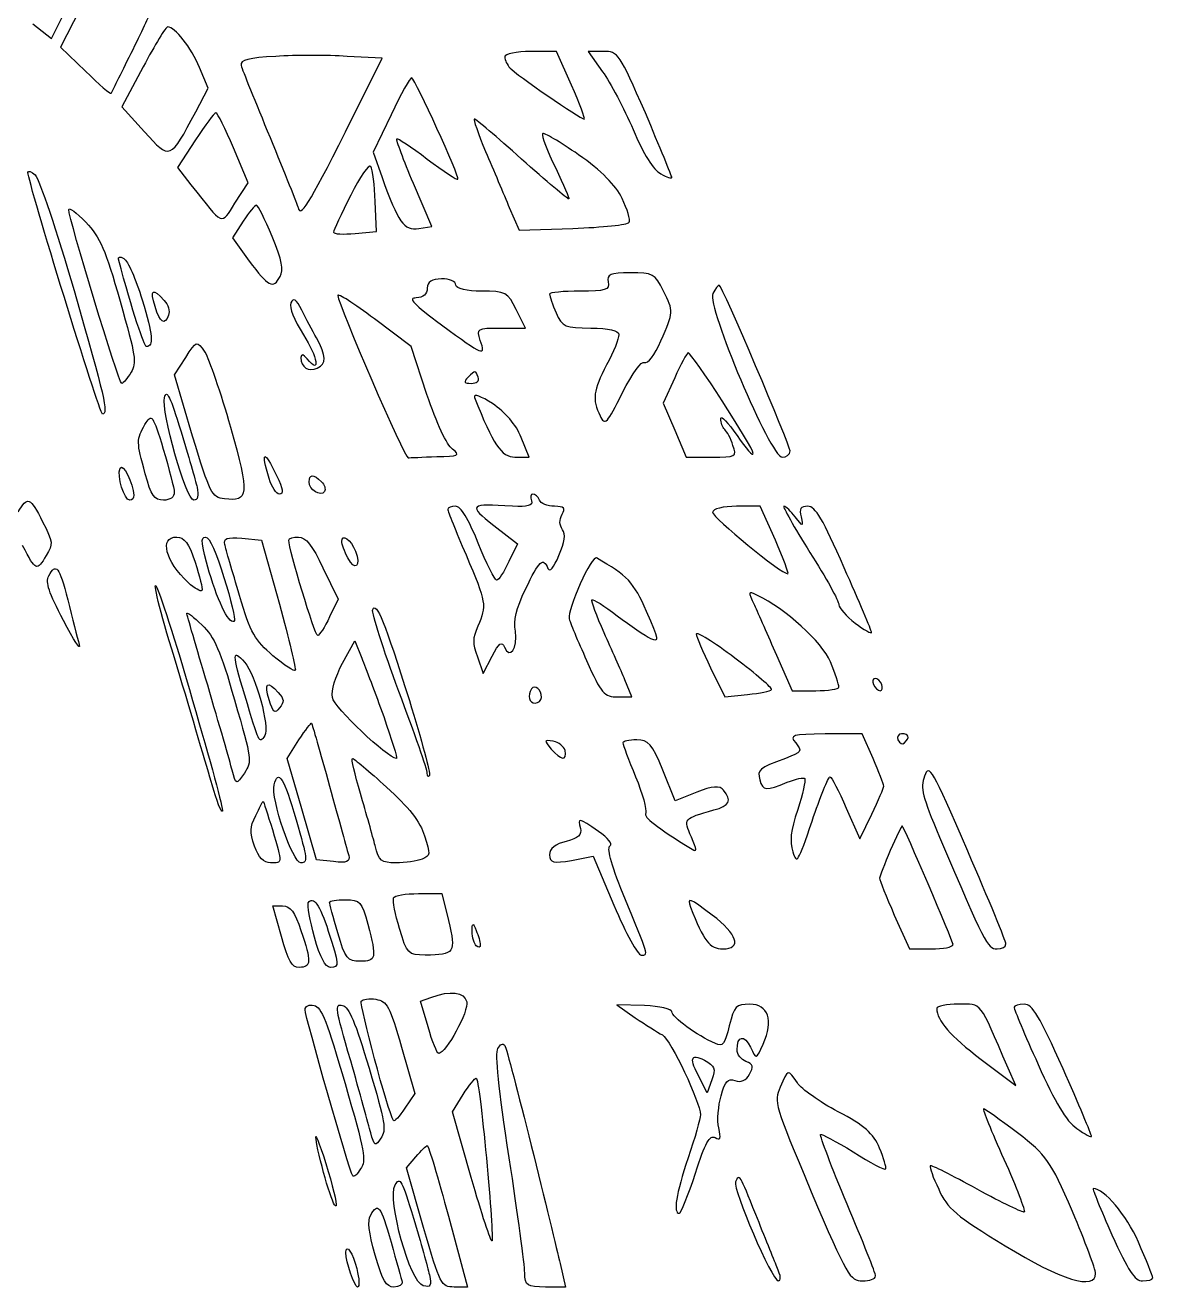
# Model space of a CAD drawing. Extents: x 50 to 162, y 10 to 290.
# Drawn here: x 124.23 to 161.76, y 11.13 to 53.26 of the extents above; entities that cross this region are included whole.
import ezdxf

# ---------------------------------------------------------------- set-up
doc = ezdxf.new("R2010")
doc.units = 0
doc.layers.add('Layer_1', color=7, linetype='CONTINUOUS')

msp = doc.modelspace()

# ---------------------------------------------------------------- linework, layer by layer
at = {"layer": 'Layer_1', "color": 7}
for points in [[(124.480484, 53.315903), (125.104543, 52.824639), (125.633636, 53.889045)], [(126.040631, 53.786698), (125.403006, 52.538068), (126.230562, 51.739763)], [(142.415391, 51.268968), (141.913431, 52.394782), (141.058742, 52.394782)], [(143.473578, 52.394782), (142.971617, 52.394782), (143.446445, 51.719294), (143.446445, 51.719294)], [(128.157004, 51.883049), (127.43798, 50.552541), (128.197704, 49.713298)], [(128.157004, 51.883049), (128.157004, 51.883049)], [(129.907082, 50.388786), (130.314077, 51.166622), (130.029181, 51.862579)], [(132.566115, 52.231028), (132.566115, 52.231028)], [(134.885986, 49.713298), (136.106971, 52.16962), (134.940252, 52.231028)], [(140.190486, 52.210558), (140.190486, 52.210558)], [(136.405434, 50.28644), (135.808508, 49.03781), (136.106971, 48.198566)], [(136.405434, 50.28644), (136.405434, 50.28644)], [(129.893516, 49.447197), (129.29659, 48.526076), (129.744284, 47.952934)], [(129.893516, 49.447197), (129.893516, 49.447197)], [(131.209466, 47.338854), (131.643594, 48.014342), (131.1552, 49.181095)], [(139.552861, 49.058279), (139.552861, 49.058279)], [(137.327955, 46.499611), (137.762083, 46.561019), (137.151591, 47.993873)], [(135.06235, 47.604955), (135.06235, 47.604955)], [(135.211582, 46.335856), (135.91704, 46.397264), (135.87634, 47.400262)], [(140.339717, 47.195568), (140.665313, 46.438203), (142.456091, 46.499611)], [(131.480796, 46.745243), (131.128067, 46.19257), (131.684293, 45.414735)], [(131.480796, 46.745243), (131.480796, 46.745243)], [(143.636376, 44.718778), (143.636376, 44.718778)], [(125.8507, 44.432207), (125.8507, 44.432207)], [(134.628223, 44.268452), (134.628223, 44.268452)], [(137.612852, 44.514084), (137.612852, 44.514084)], [(147.122965, 44.32986), (147.122965, 44.32986)], [(127.383714, 44.084228), (127.383714, 44.084228)], [(128.116305, 44.125167), (128.116305, 44.125167)], [(128.848895, 44.104697), (128.848895, 44.104697)], [(133.068076, 44.02282), (133.068076, 44.02282)], [(137.599285, 40.972887), (137.070192, 42.569496), (135.849207, 43.490617)], [(140.054821, 43.183577), (140.882377, 43.183577), (140.570348, 43.797657)], [(129.79855, 39.580972), (129.201624, 41.627906), (129.56792, 42.201048)], [(138.969501, 41.546029), (138.969501, 41.546029)], [(145.847714, 41.52556), (145.467853, 40.686316), (145.847714, 39.785665), (146.227576, 38.885014), (147.082266, 38.885014)], [(145.847714, 41.52556), (145.847714, 41.52556)], [(139.186565, 40.87054), (139.186565, 40.87054)], [(131.060234, 39.888012), (131.060234, 39.888012)], [(140.529648, 38.885014), (141.004476, 38.885014), (140.733146, 39.540033)], [(132.593248, 38.270933), (132.593248, 38.270933)], [(134.085563, 38.06624), (134.085563, 38.06624)], [(127.844975, 37.615914), (127.844975, 37.615914)], [(129.188058, 37.718261), (129.188058, 37.718261)], [(129.947782, 37.882016), (129.947782, 37.882016)], [(141.085875, 37.43169), (141.085875, 37.43169)], [(149.198639, 36.121652), (148.696679, 37.247466), (147.909822, 37.247466)], [(124.80608, 36.735732), (124.80608, 36.735732)], [(147.109399, 37.042773), (147.109399, 37.042773)], [(139.82419, 36.612916), (140.611047, 35.998836), (140.326151, 35.405225)], [(131.440096, 36.18306), (132.091288, 36.121652), (132.688214, 33.99284), (132.688214, 33.99284)], [(135.225148, 35.753204), (135.225148, 35.753204)], [(150.351791, 35.712265), (150.351791, 35.712265)], [(129.879949, 35.384756), (129.879949, 35.384756)], [(134.139829, 35.200531), (134.641789, 34.156595), (134.356893, 33.562984)], [(134.139829, 35.200531), (134.139829, 35.200531)], [(130.84317, 34.873022), (130.84317, 34.873022)], [(142.700287, 34.668328), (142.700287, 34.668328)], [(125.647203, 34.136125), (125.647203, 34.136125)], [(148.506748, 33.951901), (148.506748, 33.951901)], [(146.566739, 32.989842), (146.566739, 32.989842)], [(134.791021, 32.027783), (135.198015, 32.764679), (135.428646, 32.191538)], [(131.535062, 32.048252), (131.535062, 32.048252)], [(139.281531, 32.232476), (139.471462, 31.679804), (139.769924, 32.252946)], [(149.239338, 32.293884), (149.754865, 31.106662), (150.541722, 31.106662)], [(147.041566, 31.864028), (147.516393, 30.901969), (148.276117, 30.983846)], [(143.948405, 30.901969), (144.423232, 30.901969), (144.192602, 31.47511)], [(152.468164, 31.311356), (152.468164, 31.311356)], [(129.79855, 30.779153), (129.79855, 30.779153)], [(131.195899, 30.799622), (131.195899, 30.799622)], [(132.647514, 31.045254), (132.647514, 31.045254)], [(137.015926, 30.779153), (137.015926, 30.779153)], [(141.085875, 31.16807), (141.085875, 31.16807)], [(136.161237, 30.24695), (136.161237, 30.24695)], [(152.454598, 28.855034), (152.088302, 29.673808), (150.853751, 29.673808)], [(134.492558, 25.416184), (133.922765, 25.477592), (133.434371, 27.176548), (132.945977, 28.855034), (133.339406, 29.469115)], [(141.737066, 29.162074), (141.737066, 29.162074)], [(144.12477, 29.366768), (144.12477, 29.366768)], [(149.876964, 29.366768), (149.876964, 29.366768)], [(153.282154, 29.469115), (153.282154, 29.469115)], [(146.580305, 27.72922), (145.861281, 27.442649), (145.454286, 28.466117)], [(154.163976, 28.261423), (154.163976, 28.261423)], [(134.356893, 27.933914), (134.356893, 27.933914)], [(136.256202, 27.892975), (136.256202, 27.892975)], [(151.559209, 27.197017), (152.006903, 26.17355), (152.413898, 26.992324)], [(133.24444, 26.808099), (133.24444, 26.808099)], [(132.457583, 26.48059), (132.457583, 26.48059)], [(142.713854, 26.521529), (142.713854, 26.521529)], [(153.024391, 25.784632), (153.024391, 25.784632)], [(142.415391, 25.457123), (143.134415, 25.600408), (143.826307, 23.96286)], [(137.314389, 24.351778), (138.101245, 24.351778), (138.318309, 23.451127), (138.318309, 23.451127)], [(132.756046, 22.918924), (132.47115, 23.942391), (132.796746, 23.942391)], [(146.376808, 23.901452), (146.376808, 23.901452)], [(153.160056, 23.635351), (153.662016, 22.509537), (154.38104, 22.509537)], [(135.632143, 23.328311), (135.632143, 23.328311)], [(133.407238, 23.123617), (133.407238, 23.123617)], [(134.316193, 23.103148), (134.316193, 23.103148)], [(139.376496, 22.652822), (139.376496, 22.652822)], [(137.639985, 19.90993), (137.382221, 20.769642), (137.73495, 20.892458)], [(138.928802, 20.749173), (138.928802, 20.749173)], [(144.843794, 20.626357), (143.921272, 20.646826), (144.531764, 20.21697), (144.531764, 20.21697)], [(154.570971, 20.52401), (154.570971, 20.52401)], [(157.148605, 20.564949), (157.148605, 20.564949)], [(136.758162, 19.234441), (137.19229, 17.69924), (136.866694, 17.207976)], [(136.758162, 19.234441), (136.758162, 19.234441)], [(156.049719, 18.825054), (157.202871, 17.965342), (156.945108, 18.538484)], [(135.672843, 18.538484), (135.672843, 18.538484)], [(147.082266, 18.149566), (146.933034, 17.71971), (146.688837, 18.190505)], [(147.082266, 18.149566), (147.082266, 18.149566)], [(134.87242, 18.02675), (134.87242, 18.02675)], [(149.361437, 17.903934), (149.361437, 17.903934)], [(139.078033, 14.89494), (138.453974, 17.08516), (138.806703, 17.658302)], [(137.490753, 13.236923), (136.92096, 15.222449), (137.23299, 15.590898)], [(141.072308, 15.959346), (141.072308, 15.959346)], [(139.579993, 15.549959), (139.579993, 15.549959)], [(156.809443, 15.50902), (156.809443, 15.50902)], [(147.869122, 14.751654), (147.869122, 14.751654)], [(134.573957, 13.95335), (134.573957, 13.95335)], [(138.318309, 13.605371), (138.955935, 11.251396), (138.50824, 11.251396)], [(138.318309, 13.605371), (138.318309, 13.605371)], [(136.405434, 12.745659), (136.405434, 12.745659)], [(160.404564, 12.991291), (160.404564, 12.991291)], [(135.265848, 11.865477), (135.265848, 11.865477)], [(142.035529, 12.029231), (142.211894, 11.251396), (141.547135, 11.251396)], [(137.680684, 11.660783), (137.680684, 11.660783)]]:
    msp.add_lwpolyline(points, dxfattribs=at)
for points in [[(127.750009, 52.333374), (128.102738, 53.029332), (128.387635, 53.643413), (128.387635, 53.684351)], [(128.970994, 53.213556), (128.916728, 53.213556), (128.536866, 52.619945), (128.157004, 51.883049)], [(130.029181, 51.862579), (129.757851, 52.517599), (129.201624, 53.213556), (128.970994, 53.213556)], [(127.085251, 51.002867), (127.112384, 51.043806), (127.410847, 51.637417), (127.750009, 52.333374)], [(134.940252, 52.231028), (134.302627, 52.271966), (133.230874, 52.271966), (132.566115, 52.231028)], [(141.058742, 52.394782), (140.583914, 52.394782), (140.190486, 52.312905), (140.190486, 52.210558)], [(144.870927, 50.347848), (144.002671, 52.333374), (143.975538, 52.394782), (143.473578, 52.394782)], [(132.566115, 52.231028), (131.684293, 52.190089), (131.358697, 52.108212), (131.412963, 51.923987)], [(131.412963, 51.923987), (131.453663, 51.780702), (131.88779, 50.716296), (132.376184, 49.529074)], [(140.190486, 52.210558), (140.190486, 52.108212), (140.271885, 51.944457), (140.36685, 51.84211)], [(140.36685, 51.84211), (140.543215, 51.637417), (142.713854, 50.143154), (142.835952, 50.143154)], [(126.230562, 51.739763), (126.691823, 51.289438), (127.071685, 50.961928), (127.085251, 51.002867)], [(137.097325, 51.514601), (137.043059, 51.53507), (136.731029, 50.982398), (136.405434, 50.28644)], [(138.630339, 48.137158), (138.698171, 48.219036), (137.219423, 51.453193), (137.097325, 51.514601)], [(143.446445, 51.719294), (143.704208, 51.371315), (144.165469, 50.491133), (144.463932, 49.795175)], [(142.835952, 50.143154), (142.876652, 50.143154), (142.686721, 50.654888), (142.415391, 51.268968)], [(128.197704, 49.713298), (129.052393, 48.771708), (129.052393, 48.771708), (129.907082, 50.388786)], [(130.57184, 50.347848), (130.517574, 50.347848), (130.219112, 49.938461), (129.893516, 49.447197)], [(131.1552, 49.181095), (130.897436, 49.815645), (130.626106, 50.347848), (130.57184, 50.347848)], [(139.172999, 50.143154), (139.132299, 50.143154), (139.308664, 49.65189), (139.552861, 49.058279)], [(140.746712, 48.812647), (139.932722, 49.549543), (139.227265, 50.143154), (139.172999, 50.143154)], [(145.752749, 48.198566), (145.752749, 48.239505), (145.359321, 49.201564), (144.870927, 50.347848)], [(144.463932, 49.795175), (144.803094, 48.976402), (145.142257, 48.444199), (145.386454, 48.321383)], [(132.376184, 49.529074), (132.864578, 48.341852), (133.28514, 47.297915), (133.312273, 47.195568)], [(133.312273, 47.195568), (133.393672, 46.84759), (133.637868, 47.236507), (134.885986, 49.713298)], [(137.151591, 47.993873), (136.825995, 48.771708), (136.568231, 49.447197), (136.595364, 49.488135)], [(136.595364, 49.488135), (136.608931, 49.529074), (137.070192, 49.222034), (137.612852, 48.812647)], [(141.45217, 49.65189), (141.41147, 49.590482), (141.601401, 49.078748), (141.886298, 48.505607)], [(142.646022, 48.955932), (142.021963, 49.385789), (141.479303, 49.713298), (141.45217, 49.65189)], [(139.552861, 49.058279), (139.810624, 48.464668), (140.163353, 47.625425), (140.339717, 47.195568)], [(144.097637, 47.502609), (143.894139, 47.932465), (143.405745, 48.423729), (142.646022, 48.955932)], [(135.727109, 48.567015), (135.672843, 48.648892), (135.360813, 48.219036), (135.06235, 47.604955)], [(135.87634, 47.400262), (135.862774, 47.932465), (135.794941, 48.464668), (135.727109, 48.567015)], [(137.612852, 48.812647), (138.155511, 48.40326), (138.616772, 48.09622), (138.630339, 48.137158)], [(142.320426, 47.482139), (142.279726, 47.482139), (141.574268, 48.07575), (140.746712, 48.812647)], [(141.886298, 48.505607), (142.157628, 47.952934), (142.347559, 47.482139), (142.320426, 47.482139)], [(124.317686, 48.362321), (124.317686, 48.444199), (124.426218, 48.40326), (124.561883, 48.280444)], [(126.800355, 40.317868), (126.691823, 40.338337), (124.317686, 48.055281), (124.317686, 48.362321)], [(124.561883, 48.280444), (124.697548, 48.137158), (125.280907, 46.417733), (125.8507, 44.432207)], [(136.106971, 48.198566), (136.636064, 46.704304), (136.839561, 46.417733), (137.327955, 46.499611)], [(145.386454, 48.321383), (145.589951, 48.198566), (145.752749, 48.157628), (145.752749, 48.198566)], [(129.744284, 47.952934), (130.84317, 46.561019), (130.734638, 46.601957), (131.209466, 47.338854)], [(125.674336, 47.13416), (125.674336, 47.216038), (125.932099, 47.031814), (126.244128, 46.704304)], [(131.92849, 47.277446), (131.874224, 47.277446), (131.684293, 47.031814), (131.480796, 46.745243)], [(132.444017, 46.233509), (132.19982, 46.806651), (131.969189, 47.277446), (131.92849, 47.277446)], [(135.06235, 47.604955), (134.750321, 46.990875), (134.492558, 46.417733), (134.492558, 46.376795)], [(144.328267, 46.704304), (144.382533, 46.786182), (144.274001, 47.13416), (144.097637, 47.502609)], [(127.43798, 41.341335), (127.343014, 41.341335), (125.674336, 46.82712), (125.674336, 47.13416)], [(126.244128, 46.704304), (126.732522, 46.19257), (126.89532, 45.803653), (127.383714, 44.084228)], [(134.492558, 46.376795), (134.492558, 46.315387), (134.818154, 46.294917), (135.211582, 46.335856)], [(142.456091, 46.499611), (143.446445, 46.540549), (144.287567, 46.622427), (144.328267, 46.704304)], [(132.715347, 44.903002), (132.837445, 45.128164), (132.783179, 45.414735), (132.444017, 46.233509)], [(127.329448, 45.476143), (127.302315, 45.558021), (127.383714, 45.57849), (127.505812, 45.496613)], [(128.265536, 42.569496), (128.184137, 42.569496), (127.804275, 43.71578), (127.329448, 45.476143)], [(127.505812, 45.496613), (127.641477, 45.435205), (127.912807, 44.800655), (128.116305, 44.125167)], [(131.684293, 45.414735), (132.308352, 44.555023), (132.484716, 44.473145), (132.715347, 44.903002)], [(138.087679, 44.821124), (137.762083, 44.821124), (137.612852, 44.718778), (137.612852, 44.514084)], [(138.562506, 44.616431), (138.562506, 44.739247), (138.345442, 44.821124), (138.087679, 44.821124)], [(143.636376, 44.718778), (143.690642, 44.452676), (143.54141, 44.411737), (142.700287, 44.411737)], [(144.368966, 45.025818), (143.704208, 45.025818), (143.568543, 44.96441), (143.636376, 44.718778)], [(145.467853, 44.432207), (145.210089, 44.984879), (145.115124, 45.025818), (144.368966, 45.025818)], [(125.8507, 44.432207), (126.868187, 40.911479), (127.003852, 40.317868), (126.800355, 40.317868)], [(128.550433, 43.900004), (128.374068, 44.473145), (128.469034, 44.534553), (128.848895, 44.104697)], [(135.849207, 43.490617), (135.170882, 44.00235), (134.628223, 44.350329), (134.628223, 44.268452)], [(134.628223, 44.268452), (134.641789, 43.981881), (136.866694, 38.823606), (136.975226, 38.864544)], [(137.612852, 44.514084), (137.612852, 44.309391), (137.477187, 44.207044), (137.246556, 44.186575)], [(139.417196, 44.411737), (138.942368, 44.411737), (138.562506, 44.493615), (138.562506, 44.616431)], [(140.570348, 43.797657), (140.299018, 44.370799), (140.217619, 44.411737), (139.417196, 44.411737)], [(142.700287, 44.411737), (142.144061, 44.411737), (141.6828, 44.370799), (141.6828, 44.309391)], [(141.6828, 44.309391), (141.6828, 44.247983), (141.777766, 43.961412), (141.899864, 43.69531)], [(145.386454, 42.75372), (145.820581, 43.756718), (145.820581, 43.69531), (145.467853, 44.432207)], [(147.122965, 44.32986), (146.905901, 43.940942), (149.035841, 38.885014), (149.429269, 38.885014)], [(147.326462, 44.616431), (147.299329, 44.616431), (147.204364, 44.493615), (147.122965, 44.32986)], [(149.687033, 39.089707), (149.687033, 39.294401), (147.421428, 44.616431), (147.326462, 44.616431)], [(127.383714, 44.084228), (127.912807, 42.221517), (127.93994, 42.037293), (127.750009, 41.709784)], [(128.116305, 44.125167), (128.4826, 42.937944), (128.509733, 42.569496), (128.265536, 42.569496)], [(128.998127, 43.613433), (128.862462, 43.265454), (128.713231, 43.347331), (128.550433, 43.900004)], [(128.848895, 44.104697), (128.98456, 43.961412), (129.052393, 43.736249), (128.998127, 43.613433)], [(133.068076, 44.02282), (133.01381, 43.859065), (133.163041, 43.470147), (133.488637, 42.958414)], [(133.434371, 43.777188), (133.24444, 44.145636), (133.149475, 44.207044), (133.068076, 44.02282)], [(137.246556, 44.186575), (136.948093, 44.186575), (137.151591, 43.981881), (138.087679, 43.285923)], [(133.922765, 42.856067), (133.7871, 43.08123), (133.570036, 43.511086), (133.434371, 43.777188)], [(141.899864, 43.69531), (142.103362, 43.224515), (142.211894, 43.183577), (143.053016, 43.183577)], [(138.087679, 43.285923), (139.498595, 42.262456), (139.566427, 42.221517), (139.376496, 42.77419)], [(139.376496, 42.77419), (139.240831, 43.163107), (139.267964, 43.183577), (140.054821, 43.183577)], [(143.053016, 43.183577), (143.649942, 43.183577), (143.989105, 43.101699), (143.989105, 42.958414)], [(129.56792, 42.201048), (129.934215, 42.77419), (129.934215, 42.77419), (130.205545, 42.385272)], [(133.488637, 42.958414), (133.963464, 42.221517), (134.071996, 41.586968), (133.610735, 42.160109)], [(133.949898, 41.853069), (134.261927, 41.996354), (134.248361, 42.241987), (133.922765, 42.856067)], [(143.989105, 42.958414), (143.989105, 42.835598), (143.81274, 42.385272), (143.58211, 41.955416)], [(144.843794, 42.037293), (144.952326, 41.975885), (145.182956, 42.282925), (145.386454, 42.75372)], [(130.205545, 42.385272), (130.34121, 42.160109), (130.734638, 41.034295), (131.060234, 39.888012)], [(133.610735, 42.160109), (133.488637, 42.323864), (133.407238, 42.323864), (133.407238, 42.201048)], [(133.407238, 42.201048), (133.407238, 41.873538), (133.651435, 41.709784), (133.949898, 41.853069)], [(146.295409, 42.364803), (146.254709, 42.344333), (146.051212, 41.975885), (145.847714, 41.52556)], [(148.466048, 39.00783), (148.466048, 39.212523), (146.417507, 42.364803), (146.295409, 42.364803)], [(139.308664, 41.546029), (139.213698, 41.791661), (139.227265, 41.791661), (138.969501, 41.546029)], [(143.58211, 41.955416), (143.134415, 41.095703), (143.093716, 40.809132), (143.365046, 40.25646)], [(144.111203, 41.034295), (144.436799, 41.689314), (144.748828, 42.098701), (144.843794, 42.037293)], [(127.750009, 41.709784), (127.627911, 41.50509), (127.492246, 41.341335), (127.43798, 41.341335)], [(138.969501, 41.546029), (138.806703, 41.382274), (138.833836, 41.341335), (139.078033, 41.341335)], [(139.078033, 41.341335), (139.254398, 41.341335), (139.349363, 41.423213), (139.308664, 41.546029)], [(128.862462, 40.87054), (128.930294, 41.157111), (129.065959, 40.89101), (129.405122, 39.765196)], [(138.453974, 39.151115), (138.264043, 39.273931), (137.924881, 40.010828), (137.599285, 40.972887)], [(139.783491, 40.665847), (139.403629, 40.911479), (139.145866, 41.013826), (139.186565, 40.87054)], [(143.365046, 40.25646), (143.527844, 39.928951), (143.595676, 39.990359), (144.111203, 41.034295)], [(129.83925, 37.45216), (129.581486, 37.45216), (128.740364, 40.420215), (128.862462, 40.87054)], [(139.186565, 40.87054), (139.797057, 39.31487), (140.081954, 38.885014), (140.529648, 38.885014)], [(140.733146, 39.540033), (140.570348, 39.969889), (140.217619, 40.379276), (139.783491, 40.665847)], [(128.21127, 39.969889), (128.441901, 40.338337), (128.469034, 40.317868), (128.821762, 39.151115)], [(147.380728, 40.174583), (147.380728, 40.297399), (147.624925, 40.031297), (147.923388, 39.601441)], [(147.516393, 39.806134), (147.434994, 39.867542), (147.380728, 40.031297), (147.380728, 40.174583)], [(128.224837, 38.332341), (127.926374, 39.396747), (127.926374, 39.478625), (128.21127, 39.969889)], [(129.405122, 39.765196), (129.649319, 38.966891), (129.893516, 38.107179), (129.947782, 37.882016)], [(131.060234, 39.888012), (131.69786, 37.595445), (131.670727, 37.411221), (130.856737, 37.493098)], [(147.787723, 39.273931), (147.719891, 39.499094), (147.584226, 39.744726), (147.516393, 39.806134)], [(130.856737, 37.493098), (130.436175, 37.554506), (130.381909, 37.656853), (129.79855, 39.580972)], [(147.082266, 38.885014), (147.882689, 38.885014), (147.923388, 38.905483), (147.787723, 39.273931)], [(147.923388, 39.601441), (148.221851, 39.171585), (148.466048, 38.885014), (148.466048, 39.00783)], [(128.821762, 39.151115), (129.011693, 38.496096), (129.188058, 37.841077), (129.188058, 37.718261)], [(132.349051, 38.168587), (132.064155, 39.110177), (132.172687, 39.151115), (132.593248, 38.270933)], [(136.975226, 38.864544), (137.029492, 38.864544), (137.450054, 38.885014), (137.924881, 38.905483)], [(137.924881, 38.905483), (138.643905, 38.905483), (138.725304, 38.946422), (138.453974, 39.151115)], [(149.429269, 38.885014), (149.564934, 38.885014), (149.687033, 38.966891), (149.687033, 39.089707)], [(127.70931, 37.45216), (127.519379, 37.45216), (127.275182, 38.250464), (127.383714, 38.516566)], [(127.383714, 38.516566), (127.465113, 38.721259), (127.831408, 38.004832), (127.844975, 37.615914)], [(128.835329, 37.45216), (128.5233, 37.45216), (128.414768, 37.595445), (128.224837, 38.332341)], [(132.688214, 37.656853), (132.593248, 37.656853), (132.43045, 37.882016), (132.349051, 38.168587)], [(132.593248, 38.270933), (132.810312, 37.820608), (132.837445, 37.656853), (132.688214, 37.656853)], [(133.678568, 38.06624), (133.678568, 38.311872), (133.814233, 38.332341), (134.085563, 38.06624)], [(134.194095, 37.73873), (134.05843, 37.554506), (133.678568, 37.800138), (133.678568, 38.06624)], [(134.085563, 38.06624), (134.194095, 37.963893), (134.234794, 37.820608), (134.194095, 37.73873)], [(123.99209, 37.063242), (124.304119, 37.595445), (124.385518, 37.554506), (124.80608, 36.735732)], [(127.844975, 37.615914), (127.844975, 37.513568), (127.790709, 37.45216), (127.70931, 37.45216)], [(129.188058, 37.718261), (129.201624, 37.554506), (129.038826, 37.45216), (128.835329, 37.45216)], [(129.947782, 37.882016), (130.002048, 37.595445), (129.974915, 37.45216), (129.83925, 37.45216)], [(141.126574, 37.656853), (141.045175, 37.656853), (141.031609, 37.554506), (141.085875, 37.43169)], [(141.343638, 37.45216), (141.302938, 37.574976), (141.194406, 37.656853), (141.126574, 37.656853)], [(138.54894, 37.247466), (138.413275, 37.247466), (138.291176, 37.206527), (138.291176, 37.145119)], [(138.291176, 37.145119), (138.291176, 37.104181), (138.562506, 36.408223), (138.901669, 35.630388)], [(139.308664, 36.019305), (138.983068, 36.838079), (138.725304, 37.247466), (138.54894, 37.247466)], [(140.448249, 37.247466), (139.010201, 37.349813), (138.955935, 37.288405), (139.82419, 36.612916)], [(141.085875, 37.43169), (141.14014, 37.267935), (140.95021, 37.226997), (140.448249, 37.247466)], [(141.845598, 37.247466), (141.614968, 37.247466), (141.384337, 37.349813), (141.343638, 37.45216)], [(142.103362, 36.981365), (142.22546, 37.186058), (142.171194, 37.247466), (141.845598, 37.247466)], [(147.909822, 37.247466), (147.462127, 37.247466), (147.109399, 37.165589), (147.109399, 37.042773)], [(149.483535, 37.247466), (149.429269, 37.247466), (149.822698, 36.551508), (150.351791, 35.712265)], [(149.863397, 36.899487), (149.714166, 37.083711), (149.551368, 37.247466), (149.483535, 37.247466)], [(150.283959, 37.247466), (150.039762, 37.247466), (149.985496, 37.165589), (150.053328, 36.899487)], [(151.491377, 35.200531), (150.785919, 36.81761), (150.528155, 37.247466), (150.283959, 37.247466)], [(124.80608, 36.735732), (125.158809, 36.039775), (125.158809, 35.998836), (124.928178, 35.609918)], [(142.116928, 36.469631), (142.008396, 36.633386), (141.99483, 36.776671), (142.103362, 36.981365)], [(147.109399, 37.042773), (147.109399, 36.879018), (149.402136, 34.995838), (149.6192, 34.995838)], [(150.053328, 36.899487), (150.134727, 36.551508), (150.121161, 36.551508), (149.863397, 36.899487)], [(134.763888, 36.080713), (134.763888, 36.346815), (135.06235, 36.142121), (135.225148, 35.753204)], [(141.99483, 35.609918), (142.184761, 36.080713), (142.22546, 36.305876), (142.116928, 36.469631)], [(124.928178, 35.609918), (124.602582, 35.077715), (124.589016, 35.077715), (124.141322, 35.937428)], [(129.649319, 34.709267), (128.889595, 35.425694), (128.686098, 36.223999), (129.269457, 36.223999)], [(129.269457, 36.223999), (129.52722, 36.223999), (129.676452, 36.019305), (129.879949, 35.384756)], [(130.354776, 35.057246), (130.083447, 36.019305), (130.056314, 36.223999), (130.232678, 36.223999)], [(130.232678, 36.223999), (130.354776, 36.223999), (130.598973, 35.691796), (130.84317, 34.873022)], [(130.870303, 35.978367), (130.816037, 36.18306), (130.951702, 36.223999), (131.440096, 36.18306)], [(131.358697, 34.279411), (131.128067, 35.077715), (130.897436, 35.835081), (130.870303, 35.978367)], [(133.000243, 36.121652), (133.000243, 36.18306), (133.149475, 36.223999), (133.325839, 36.223999)], [(133.963464, 32.948903), (133.868499, 32.948903), (133.000243, 35.814612), (133.000243, 36.121652)], [(133.325839, 36.223999), (133.570036, 36.223999), (133.7871, 35.937428), (134.139829, 35.200531)], [(134.967385, 35.528041), (134.858853, 35.732735), (134.763888, 35.998836), (134.763888, 36.080713)], [(139.919156, 34.791145), (139.851323, 34.791145), (139.579993, 35.343817), (139.308664, 36.019305)], [(149.6192, 34.995838), (149.6599, 34.995838), (149.469969, 35.507572), (149.198639, 36.121652)], [(135.225148, 35.753204), (135.428646, 35.26194), (135.198015, 35.057246), (134.967385, 35.528041)], [(138.901669, 35.630388), (139.579993, 34.033779), (139.59356, 33.951901), (139.295097, 33.255944)], [(140.326151, 35.405225), (140.163353, 35.057246), (139.986988, 34.791145), (139.919156, 34.791145)], [(140.882377, 34.484104), (141.343638, 35.446164), (141.465736, 35.56898), (141.628534, 35.180062)], [(141.628534, 35.180062), (141.6828, 35.036777), (141.818465, 35.200531), (141.99483, 35.609918)], [(143.242947, 35.528041), (143.175115, 35.56898), (142.930918, 35.180062), (142.700287, 34.668328)], [(144.911626, 33.747208), (144.491065, 34.709267), (144.274001, 34.954899), (143.242947, 35.528041)], [(150.351791, 35.712265), (150.880884, 34.873022), (151.315012, 34.095187), (151.315012, 33.972371)], [(125.009577, 34.93443), (125.253774, 35.364286), (125.34874, 35.26194), (125.647203, 34.136125)], [(129.879949, 35.384756), (130.042747, 34.913961), (130.137713, 34.504574), (130.11058, 34.443166)], [(131.195899, 33.440168), (131.060234, 33.235474), (130.666806, 33.99284), (130.354776, 35.057246)], [(152.400332, 33.05125), (152.400332, 33.112658), (151.993337, 34.074717), (151.491377, 35.200531)], [(125.497971, 33.440168), (125.009577, 34.381758), (124.901045, 34.709267), (125.009577, 34.93443)], [(129.283023, 31.904967), (128.781063, 33.522045), (128.469034, 34.729737), (128.577566, 34.60692)], [(128.577566, 34.60692), (128.672531, 34.484104), (129.228757, 32.764679), (129.79855, 30.779153)], [(130.11058, 34.443166), (130.06988, 34.402227), (129.866383, 34.504574), (129.649319, 34.709267)], [(130.84317, 34.873022), (131.073801, 34.136125), (131.223032, 33.481106), (131.195899, 33.440168)], [(142.700287, 34.668328), (142.483224, 34.156595), (142.306859, 33.644861), (142.333992, 33.522045)], [(125.647203, 34.136125), (125.796434, 33.542514), (125.959232, 32.867026), (126.027064, 32.641863)], [(132.47115, 32.273415), (131.874224, 32.785149), (131.738559, 33.010311), (131.358697, 34.279411)], [(140.543215, 33.092189), (140.475382, 33.440168), (140.570348, 33.829085), (140.882377, 34.484104)], [(143.500711, 33.030781), (143.242947, 33.603922), (143.066583, 34.095187), (143.093716, 34.136125)], [(143.093716, 34.136125), (143.120849, 34.177064), (143.500711, 33.931432), (143.934839, 33.603922)], [(148.601713, 34.279411), (148.276117, 34.443166), (148.276117, 34.422696), (148.506748, 33.951901)], [(151.030116, 32.068722), (150.758786, 32.723741), (149.524235, 33.849555), (148.601713, 34.279411)], [(129.608619, 33.6858), (129.608619, 33.726739), (129.83925, 33.562984), (130.11058, 33.296882)], [(132.688214, 33.99284), (133.01381, 32.826087), (133.24444, 31.823089), (133.217307, 31.782151)], [(136.663197, 31.086193), (136.14767, 32.478108), (135.754242, 33.706269), (135.794941, 33.808616)], [(135.794941, 33.808616), (135.91704, 34.095187), (136.18837, 33.399229), (137.015926, 30.779153)], [(145.047291, 32.846557), (145.345754, 32.723741), (145.345754, 32.764679), (144.911626, 33.747208)], [(148.506748, 33.951901), (148.628846, 33.6858), (148.954442, 32.928434), (149.239338, 32.293884)], [(151.315012, 33.972371), (151.315012, 33.870024), (151.559209, 33.583453), (151.857672, 33.35829)], [(126.027064, 32.641863), (126.08133, 32.4167), (125.837133, 32.785149), (125.497971, 33.440168)], [(130.300511, 31.290886), (129.920649, 32.559986), (129.608619, 33.644861), (129.608619, 33.6858)], [(130.11058, 33.296882), (130.531141, 32.887495), (130.721072, 32.457639), (131.195899, 30.799622)], [(134.356893, 33.562984), (134.194095, 33.215005), (134.01773, 32.948903), (133.963464, 32.948903)], [(142.333992, 33.522045), (142.347559, 33.419698), (142.618889, 32.764679), (142.917351, 32.10966)], [(143.934839, 33.603922), (144.382533, 33.276413), (144.870927, 32.928434), (145.047291, 32.846557)], [(151.857672, 33.35829), (152.156135, 33.133128), (152.400332, 32.989842), (152.400332, 33.05125)], [(139.295097, 33.255944), (139.118733, 32.826087), (139.105166, 32.703271), (139.281531, 32.232476)], [(140.176919, 32.559986), (140.36685, 32.13013), (140.624614, 32.519047), (140.543215, 33.092189)], [(144.192602, 31.47511), (144.056937, 31.782151), (143.744908, 32.478108), (143.500711, 33.030781)], [(147.855556, 32.191538), (147.150098, 32.723741), (146.566739, 33.092189), (146.566739, 32.989842)], [(146.566739, 32.989842), (146.566739, 32.907965), (146.783803, 32.4167), (147.041566, 31.864028)], [(131.535062, 30.963377), (131.1145, 32.355292), (131.1145, 32.539516), (131.535062, 32.048252)], [(139.769924, 32.252946), (140.000555, 32.703271), (140.09552, 32.764679), (140.176919, 32.559986)], [(131.535062, 32.048252), (131.901357, 31.638865), (132.376184, 29.878501), (132.19982, 29.6124)], [(133.217307, 31.782151), (133.190174, 31.741212), (132.851012, 31.945905), (132.47115, 32.273415)], [(134.451858, 30.881499), (134.411159, 31.127132), (134.546824, 31.556988), (134.791021, 32.027783)], [(135.428646, 32.191538), (135.550744, 31.884497), (135.889907, 31.004315), (136.161237, 30.24695)], [(142.917351, 32.10966), (143.405745, 31.004315), (143.500711, 30.901969), (143.948405, 30.901969)], [(149.07654, 31.147601), (149.103673, 31.18854), (148.561014, 31.659335), (147.855556, 32.191538)], [(151.315012, 31.229478), (151.315012, 31.311356), (151.192914, 31.679804), (151.030116, 32.068722)], [(130.449742, 27.974852), (130.286944, 28.507055), (129.771417, 30.287888), (129.283023, 31.904967)], [(131.1145, 28.466117), (131.046668, 28.732218), (130.680372, 30.001318), (130.300511, 31.290886)], [(132.349051, 30.799622), (132.172687, 31.372764), (132.281219, 31.454641), (132.647514, 31.045254)], [(141.41147, 30.881499), (141.41147, 31.147601), (141.194406, 31.331825), (141.085875, 31.16807)], [(150.541722, 31.106662), (150.962283, 31.106662), (151.315012, 31.16807), (151.315012, 31.229478)], [(152.52243, 31.516049), (152.441031, 31.516049), (152.427465, 31.434172), (152.468164, 31.311356)], [(152.468164, 31.311356), (152.508864, 31.209009), (152.617396, 31.106662), (152.685228, 31.106662)], [(152.739494, 31.311356), (152.698795, 31.434172), (152.590263, 31.516049), (152.52243, 31.516049)], [(152.685228, 31.106662), (152.766627, 31.106662), (152.780194, 31.209009), (152.739494, 31.311356)], [(129.79855, 30.779153), (130.381909, 28.793626), (130.829604, 27.135609), (130.788904, 27.09467)], [(131.195899, 30.799622), (131.779259, 28.773157), (131.779259, 28.773157), (131.521495, 28.36377)], [(132.19982, 29.6124), (132.009889, 29.325829), (132.023455, 29.325829), (131.535062, 30.963377)], [(132.688214, 30.533521), (132.538982, 30.328827), (132.47115, 30.390235), (132.349051, 30.799622)], [(132.647514, 31.045254), (132.851012, 30.820091), (132.864578, 30.738214), (132.688214, 30.533521)], [(136.581798, 28.855034), (136.296902, 28.855034), (134.506124, 30.55399), (134.451858, 30.881499)], [(137.612852, 28.36377), (137.612852, 28.466117), (137.19229, 29.694277), (136.663197, 31.086193)], [(137.015926, 30.779153), (137.422921, 29.469115), (137.721384, 28.3433), (137.680684, 28.281892)], [(141.085875, 31.16807), (140.936643, 30.942907), (141.004476, 30.697275), (141.207973, 30.697275)], [(141.207973, 30.697275), (141.316505, 30.697275), (141.41147, 30.779153), (141.41147, 30.881499)], [(148.276117, 30.983846), (148.683112, 31.024785), (149.049407, 31.086193), (149.07654, 31.147601)], [(133.339406, 29.469115), (133.556469, 29.796624), (133.7464, 30.062726), (133.759967, 30.021787)], [(133.759967, 30.021787), (133.773533, 30.001318), (134.044863, 29.059728), (134.356893, 27.933914)], [(136.161237, 30.24695), (136.432567, 29.469115), (136.622497, 28.855034), (136.581798, 28.855034)], [(150.853751, 29.673808), (149.768432, 29.653339), (149.646333, 29.632869), (149.876964, 29.366768)], [(153.404253, 29.673808), (153.295721, 29.673808), (153.241455, 29.571461), (153.282154, 29.469115)], [(153.499218, 29.366768), (153.689149, 29.550992), (153.648449, 29.673808), (153.404253, 29.673808)], [(141.804899, 29.428176), (141.492869, 29.469115), (141.492869, 29.469115), (141.737066, 29.162074)], [(141.737066, 29.162074), (142.062662, 28.793626), (142.26616, 28.752687), (142.198327, 29.121136)], [(142.198327, 29.121136), (142.157628, 29.243952), (141.99483, 29.387237), (141.804899, 29.428176)], [(144.58603, 29.469115), (144.328267, 29.469115), (144.12477, 29.428176), (144.12477, 29.366768)], [(144.12477, 29.366768), (144.12477, 29.30536), (144.3147, 28.814095), (144.545331, 28.240954)], [(145.454286, 28.466117), (145.087991, 29.346298), (144.979459, 29.469115), (144.58603, 29.469115)], [(149.876964, 29.366768), (150.107594, 29.100666), (150.080461, 29.059728), (149.537801, 28.855034)], [(153.282154, 29.469115), (153.33642, 29.346298), (153.431386, 29.30536), (153.499218, 29.366768)], [(135.387946, 27.688281), (135.198015, 28.322831), (135.075917, 28.855034), (135.116616, 28.855034)], [(135.116616, 28.855034), (135.157316, 28.855034), (135.672843, 28.425178), (136.256202, 27.892975)], [(149.537801, 28.855034), (148.628846, 28.507055), (148.601713, 28.486586), (148.683112, 28.138607)], [(152.807327, 27.933914), (152.807327, 27.995322), (152.644529, 28.404709), (152.454598, 28.855034)], [(155.602025, 25.764163), (154.408173, 28.527525), (154.326774, 28.691279), (154.163976, 28.261423)], [(131.521495, 28.36377), (131.250165, 27.954383), (131.250165, 27.974852), (131.1145, 28.466117)], [(132.511849, 27.974852), (132.647514, 28.507055), (132.837445, 28.220484), (133.24444, 26.808099)], [(137.680684, 28.281892), (137.639985, 28.220484), (137.612852, 28.261423), (137.612852, 28.36377)], [(144.545331, 28.240954), (144.775961, 27.688281), (144.925193, 27.135609), (144.884493, 27.033262)], [(150.419623, 26.767161), (150.690953, 27.565465), (150.962283, 28.240954), (151.016549, 28.240954)], [(151.016549, 28.240954), (151.070815, 28.240954), (151.315012, 27.770159), (151.559209, 27.197017)], [(154.163976, 28.261423), (154.028311, 27.852036), (154.082577, 27.606404), (154.665937, 26.234958)], [(130.788904, 27.09467), (130.761771, 27.033262), (130.598973, 27.442649), (130.449742, 27.974852)], [(133.407238, 25.375245), (133.122342, 25.375245), (132.403317, 27.504057), (132.511849, 27.974852)], [(134.356893, 27.933914), (134.668922, 26.808099), (134.953818, 25.764163), (134.994518, 25.620877)], [(136.256202, 27.892975), (136.988793, 27.237956), (137.382221, 26.746691), (137.517886, 26.275896)], [(147.475694, 27.790628), (147.353595, 27.954383), (147.095832, 27.933914), (146.580305, 27.72922)], [(148.683112, 28.138607), (148.778078, 27.770159), (148.900176, 27.770159), (149.592067, 28.05673)], [(149.592067, 28.05673), (149.89053, 28.179546), (150.148294, 28.220484), (150.175427, 28.179546)], [(150.175427, 28.179546), (150.216126, 28.118138), (150.107594, 27.667812), (149.944796, 27.156078)], [(152.413898, 26.992324), (152.630962, 27.463119), (152.807327, 27.872506), (152.807327, 27.933914)], [(131.901357, 26.951385), (132.023455, 27.197017), (132.131987, 27.42218), (132.145554, 27.42218)], [(132.145554, 27.42218), (132.15912, 27.42218), (132.294785, 26.992324), (132.457583, 26.48059)], [(135.87634, 25.948387), (135.794941, 26.255427), (135.577877, 27.033262), (135.387946, 27.688281)], [(147.150098, 27.135609), (147.679191, 27.278894), (147.76059, 27.442649), (147.475694, 27.790628)], [(144.884493, 27.033262), (144.816661, 26.889977), (145.210089, 26.582937), (146.431074, 25.825571)], [(146.403941, 26.234958), (146.132611, 26.849038), (146.132611, 26.849038), (147.150098, 27.135609)], [(149.944796, 27.156078), (149.700599, 26.419182), (149.673466, 26.112142), (149.781998, 25.743693)], [(131.860657, 25.927918), (131.69786, 26.419182), (131.69786, 26.541998), (131.901357, 26.951385)], [(133.24444, 26.808099), (133.624302, 25.498061), (133.637868, 25.375245), (133.407238, 25.375245)], [(143.31078, 26.419182), (142.632455, 26.889977), (142.618889, 26.889977), (142.713854, 26.521529)], [(149.781998, 25.743693), (149.904097, 25.313837), (149.958363, 25.375245), (150.419623, 26.767161)], [(153.417819, 26.603406), (153.404253, 26.603406), (153.227888, 26.234958), (153.024391, 25.784632)], [(155.113631, 22.652822), (155.113631, 22.775638), (153.472085, 26.603406), (153.417819, 26.603406)], [(132.457583, 26.48059), (132.796746, 25.313837), (132.796746, 25.375245), (132.389751, 25.375245)], [(137.517886, 26.275896), (137.721384, 25.641347), (137.721384, 25.620877), (137.436487, 25.498061)], [(142.713854, 26.521529), (142.76812, 26.316835), (142.632455, 26.194019), (142.239027, 26.091672)], [(143.704208, 25.948387), (143.799174, 25.989326), (143.622809, 26.214488), (143.31078, 26.419182)], [(146.431074, 25.825571), (146.593872, 25.723224), (146.593872, 25.805102), (146.403941, 26.234958)], [(154.665937, 26.234958), (156.158251, 22.71423), (156.253217, 22.509537), (156.578812, 22.509537)], [(132.389751, 25.375245), (132.172687, 25.375245), (131.996322, 25.559469), (131.860657, 25.927918)], [(136.568231, 25.375245), (136.079838, 25.375245), (135.998439, 25.436653), (135.87634, 25.948387)], [(142.239027, 26.091672), (141.872731, 26.009795), (141.6828, 25.84604), (141.6828, 25.641347)], [(144.138336, 24.331309), (143.704208, 25.395715), (143.58211, 25.886979), (143.704208, 25.948387)], [(153.024391, 25.784632), (152.83446, 25.334307), (152.671662, 24.92492), (152.671662, 24.863512)], [(156.877275, 22.673292), (156.877275, 22.755169), (156.307483, 24.147084), (155.602025, 25.764163)], [(134.994518, 25.620877), (135.048784, 25.416184), (134.926686, 25.354776), (134.492558, 25.416184)], [(137.436487, 25.498061), (137.273689, 25.436653), (136.880261, 25.375245), (136.568231, 25.375245)], [(141.6828, 25.641347), (141.6828, 25.375245), (141.804899, 25.354776), (142.415391, 25.457123)], [(152.671662, 24.863512), (152.671662, 24.802104), (152.888726, 24.249431), (153.160056, 23.635351)], [(133.854932, 22.898454), (133.705701, 23.471596), (133.610735, 23.96286), (133.651435, 24.044738)], [(133.651435, 24.044738), (133.814233, 24.29037), (134.031297, 23.98333), (134.316193, 23.103148)], [(134.356893, 24.065207), (134.356893, 24.106146), (134.60109, 24.147084), (134.885986, 24.147084)], [(134.628223, 23.04174), (134.478991, 23.573943), (134.356893, 24.024268), (134.356893, 24.065207)], [(134.885986, 24.147084), (135.37438, 24.147084), (135.428646, 24.085676), (135.632143, 23.328311)], [(136.69033, 23.185025), (136.541098, 23.65582), (136.4597, 24.106146), (136.486832, 24.208493)], [(136.486832, 24.208493), (136.513965, 24.29037), (136.893827, 24.351778), (137.314389, 24.351778)], [(144.735262, 22.304843), (144.979459, 22.304843), (145.006592, 22.202497), (144.138336, 24.331309)], [(147.095832, 23.635351), (146.349675, 24.208493), (146.241143, 24.249431), (146.376808, 23.901452)], [(132.796746, 23.942391), (133.054509, 23.942391), (133.203741, 23.737698), (133.407238, 23.123617)], [(143.826307, 23.96286), (144.219735, 23.02127), (144.62673, 22.304843), (144.735262, 22.304843)], [(146.376808, 23.901452), (146.810936, 22.775638), (147.014433, 22.509537), (147.448561, 22.509537)], [(147.448561, 22.509537), (148.099753, 22.509537), (147.936955, 23.000801), (147.095832, 23.635351)], [(135.632143, 23.328311), (135.930606, 22.182027), (135.91704, 22.10015), (135.37438, 22.10015)], [(137.545019, 22.304843), (136.975226, 22.304843), (136.934527, 22.345782), (136.69033, 23.185025)], [(138.318309, 23.451127), (138.576073, 22.386721), (138.521807, 22.304843), (137.545019, 22.304843)], [(139.105166, 23.082678), (139.105166, 23.389719), (139.132299, 23.389719), (139.240831, 23.123617)], [(133.352972, 21.895456), (133.095209, 21.895456), (132.986677, 22.10015), (132.756046, 22.918924)], [(133.407238, 23.123617), (133.759967, 22.07968), (133.7464, 21.895456), (133.352972, 21.895456)], [(134.384026, 21.895456), (134.221228, 21.895456), (134.044863, 22.222966), (133.854932, 22.898454)], [(134.316193, 23.103148), (134.682489, 21.997803), (134.696055, 21.895456), (134.384026, 21.895456)], [(135.37438, 22.10015), (134.953818, 22.10015), (134.885986, 22.182027), (134.628223, 23.04174)], [(139.240831, 22.611883), (139.172999, 22.673292), (139.105166, 22.898454), (139.105166, 23.082678)], [(139.240831, 23.123617), (139.308664, 22.959862), (139.376496, 22.7347), (139.376496, 22.652822)], [(139.376496, 22.652822), (139.376496, 22.550475), (139.32223, 22.550475), (139.240831, 22.611883)], [(154.38104, 22.509537), (154.788035, 22.509537), (155.113631, 22.570945), (155.113631, 22.652822)], [(156.578812, 22.509537), (156.74161, 22.509537), (156.877275, 22.570945), (156.877275, 22.673292)], [(137.73495, 20.892458), (138.386142, 21.138091), (138.833836, 21.076683), (138.928802, 20.749173)], [(133.542903, 20.483071), (133.542903, 20.605888), (133.678568, 20.667296), (133.841366, 20.626357)], [(135.06235, 18.784116), (134.546824, 20.564949), (134.519691, 20.687765), (134.791021, 20.626357)], [(136.486832, 16.798589), (136.296902, 17.08516), (135.347247, 20.667296), (135.415079, 20.769642)], [(135.415079, 20.769642), (135.455779, 20.83105), (135.686409, 20.871989), (135.903473, 20.83105)], [(135.903473, 20.83105), (136.269769, 20.769642), (136.351168, 20.605888), (136.758162, 19.234441)], [(138.928802, 20.749173), (138.996634, 20.442133), (138.23691, 19.029748), (137.992714, 19.029748)], [(148.34395, 20.667296), (147.896255, 20.667296), (147.828423, 20.605888), (147.665625, 19.950868)], [(148.791644, 19.336788), (149.144373, 20.135093), (148.968008, 20.667296), (148.34395, 20.667296)], [(155.303562, 20.667296), (154.896567, 20.667296), (154.570971, 20.605888), (154.570971, 20.52401)], [(156.945108, 18.538484), (155.96832, 20.83105), (156.090419, 20.667296), (155.303562, 20.667296)], [(157.487768, 20.667296), (157.297837, 20.667296), (157.148605, 20.626357), (157.148605, 20.564949)], [(158.776585, 18.518014), (157.989728, 20.278378), (157.759098, 20.667296), (157.487768, 20.667296)], [(135.130183, 14.956348), (135.008084, 15.140572), (133.542903, 20.278378), (133.542903, 20.483071)], [(133.841366, 20.626357), (134.085563, 20.585418), (134.28906, 20.053215), (134.87242, 18.02675)], [(134.791021, 20.626357), (134.994518, 20.585418), (135.225148, 20.053215), (135.672843, 18.538484)], [(145.752749, 20.421663), (145.752749, 20.503541), (145.345754, 20.605888), (144.843794, 20.626357)], [(147.204364, 19.357257), (146.593872, 19.623359), (145.752749, 20.237439), (145.752749, 20.421663)], [(154.570971, 20.52401), (154.584538, 20.114623), (155.018665, 19.623359), (156.049719, 18.825054)], [(157.148605, 20.564949), (157.148605, 20.503541), (157.501334, 19.643828), (157.949029, 18.6613)], [(137.992714, 19.029748), (137.938448, 19.029748), (137.77565, 19.418665), (137.639985, 19.90993)], [(144.531764, 20.21697), (144.870927, 19.991807), (145.277922, 19.725706), (145.44072, 19.643828)], [(147.665625, 19.950868), (147.516393, 19.336788), (147.448561, 19.234441), (147.204364, 19.357257)], [(145.44072, 19.643828), (145.725616, 19.459604), (146.702404, 17.41267), (146.702404, 16.982813)], [(147.923388, 19.152564), (147.923388, 19.623359), (148.167585, 19.664298), (148.371083, 19.234441)], [(140.339717, 15.549959), (139.986988, 17.883464), (139.86489, 19.009279), (139.959855, 19.193503)], [(139.959855, 19.193503), (140.041254, 19.336788), (140.13622, 19.377727), (140.190486, 19.295849)], [(140.190486, 19.295849), (140.244752, 19.213972), (140.63818, 17.69924), (141.072308, 15.959346)], [(146.688837, 18.190505), (146.322542, 18.865993), (146.363241, 19.050217), (146.838069, 18.804585)], [(148.221851, 18.763646), (148.059053, 18.825054), (147.923388, 18.988809), (147.923388, 19.152564)], [(148.371083, 19.234441), (148.561014, 18.825054), (148.561014, 18.825054), (148.791644, 19.336788)], [(135.727109, 16.389202), (135.659276, 16.655304), (135.360813, 17.740179), (135.06235, 18.784116)], [(146.838069, 18.804585), (147.190798, 18.599892), (147.217931, 18.538484), (147.082266, 18.149566)], [(148.34395, 18.33379), (148.479615, 18.599892), (148.466048, 18.6613), (148.221851, 18.763646)], [(157.949029, 18.6613), (158.518821, 17.3922), (158.87155, 16.77812), (159.237846, 16.532488)], [(135.672843, 18.538484), (136.215503, 16.716712), (136.256202, 16.47108), (136.066271, 16.204978)], [(138.806703, 17.658302), (138.996634, 17.965342), (139.200132, 18.210974), (139.240831, 18.210974)], [(139.240831, 18.210974), (139.295097, 18.210974), (139.444329, 17.003283), (139.579993, 15.549959)], [(147.394295, 17.617363), (147.52996, 18.108627), (147.611359, 18.210974), (147.855556, 18.129097)], [(147.855556, 18.129097), (148.045487, 18.047219), (148.235418, 18.129097), (148.34395, 18.33379)], [(149.93123, 18.047219), (149.6192, 18.518014), (149.6192, 18.518014), (149.361437, 17.903934)], [(159.726239, 16.266386), (159.726239, 16.327794), (159.292112, 17.351261), (158.776585, 18.518014)], [(134.87242, 18.02675), (135.537178, 15.734183), (135.591444, 15.468082), (135.387946, 15.181511)], [(149.361437, 17.903934), (149.144373, 17.41267), (149.171506, 17.351261), (150.39249, 14.424145)], [(151.287879, 17.08516), (150.677387, 17.41267), (150.066895, 17.842526), (149.93123, 18.047219)], [(147.312896, 16.552957), (147.25863, 16.798589), (147.299329, 17.289853), (147.394295, 17.617363)], [(136.866694, 17.207976), (136.676763, 16.921405), (136.513965, 16.737181), (136.486832, 16.798589)], [(146.702404, 16.982813), (146.702404, 16.859997), (146.526039, 16.225447), (146.295409, 15.549959)], [(152.671662, 15.877469), (152.454598, 16.368733), (152.169701, 16.634834), (151.287879, 17.08516)], [(156.131118, 17.187507), (156.090419, 17.187507), (156.388882, 16.430141), (156.809443, 15.50902)], [(157.257137, 16.389202), (156.673778, 16.819058), (156.171818, 17.187507), (156.131118, 17.187507)], [(133.909198, 16.164039), (133.854932, 16.45061), (134.004164, 16.082162), (134.234794, 15.365735)], [(147.190798, 16.225447), (147.367162, 16.123101), (147.394295, 16.184509), (147.312896, 16.552957)], [(159.237846, 16.532488), (159.509176, 16.327794), (159.726239, 16.225447), (159.726239, 16.266386)], [(134.573957, 13.95335), (134.492558, 13.851003), (134.044863, 15.324796), (133.909198, 16.164039)], [(136.066271, 16.204978), (135.87634, 15.918407), (135.849207, 15.938877), (135.727109, 16.389202)], [(146.539606, 15.038225), (146.865202, 16.061693), (147.014433, 16.327794), (147.190798, 16.225447)], [(151.586342, 14.014758), (151.070815, 15.242919), (150.677387, 16.286855), (150.70452, 16.327794)], [(150.70452, 16.327794), (150.718086, 16.368733), (151.20648, 16.102631), (151.78984, 15.754652)], [(159.088614, 13.769126), (158.342457, 15.488551), (158.247491, 15.611367), (157.257137, 16.389202)], [(137.23299, 15.590898), (137.409354, 15.795591), (137.572152, 15.959346), (137.612852, 15.959346)], [(137.612852, 15.959346), (137.653551, 15.959346), (137.965581, 14.89494), (138.318309, 13.605371)], [(141.072308, 15.959346), (141.506436, 14.219451), (141.940564, 12.438618), (142.035529, 12.029231)], [(151.78984, 15.754652), (152.359632, 15.386204), (152.848026, 15.120103), (152.875159, 15.181511)], [(152.875159, 15.181511), (152.902292, 15.222449), (152.807327, 15.52949), (152.671662, 15.877469)], [(134.234794, 15.365735), (134.451858, 14.649308), (134.614656, 14.014758), (134.573957, 13.95335)], [(135.387946, 15.181511), (135.279414, 14.997287), (135.157316, 14.89494), (135.130183, 14.956348)], [(139.579993, 15.549959), (139.715658, 14.076166), (139.797057, 12.848005), (139.769924, 12.786597)], [(140.855244, 11.722191), (140.855244, 11.967823), (140.624614, 13.687248), (140.339717, 15.549959)], [(146.295409, 15.549959), (145.888414, 14.342268), (145.793448, 13.707718), (145.996946, 13.707718)], [(154.353907, 15.283857), (154.326774, 15.242919), (154.448873, 14.89494), (154.638804, 14.506022)], [(155.914054, 14.506022), (155.086498, 14.976817), (154.38104, 15.324796), (154.353907, 15.283857)], [(156.809443, 15.50902), (157.216438, 14.5879), (157.528467, 13.789595), (157.487768, 13.748657)], [(136.541098, 14.649308), (136.703896, 14.935879), (136.771729, 14.813063), (137.151591, 13.543963)], [(139.769924, 12.786597), (139.729225, 12.745659), (139.417196, 13.687248), (139.078033, 14.89494)], [(145.996946, 13.707718), (146.051212, 13.707718), (146.295409, 14.301329), (146.539606, 15.038225)], [(147.869122, 14.751654), (147.774157, 14.526492), (149.090107, 11.45609), (149.293604, 11.45609)], [(148.547447, 13.666779), (148.018354, 14.997287), (147.991221, 15.038225), (147.869122, 14.751654)], [(137.477187, 11.292335), (137.043059, 11.394682), (136.269769, 14.158043), (136.541098, 14.649308)], [(150.39249, 14.424145), (151.599909, 11.599375), (151.681308, 11.45609), (152.101869, 11.45609)], [(154.638804, 14.506022), (154.910134, 13.871473), (155.235729, 13.605371), (156.850142, 12.622842)], [(157.487768, 13.748657), (157.460635, 13.707718), (156.755177, 14.055697), (155.914054, 14.506022)], [(159.780505, 14.526492), (159.753372, 14.526492), (160.024702, 13.830534), (160.404564, 12.991291)], [(161.286386, 12.745659), (160.879392, 13.666779), (160.146801, 14.526492), (159.780505, 14.526492)], [(135.727109, 13.64631), (135.971306, 14.076166), (136.052705, 13.973819), (136.405434, 12.745659)], [(152.535997, 11.619844), (152.535997, 11.701722), (152.115435, 12.766128), (151.586342, 14.014758)], [(135.87634, 12.315802), (135.659276, 13.093637), (135.618577, 13.441616), (135.727109, 13.64631)], [(137.151591, 13.543963), (137.395788, 12.745659), (137.626418, 11.906415), (137.680684, 11.660783)], [(149.252905, 11.926885), (149.144373, 12.172517), (148.832343, 12.950352), (148.547447, 13.666779)], [(159.861904, 11.701722), (159.861904, 11.845007), (159.509176, 12.766128), (159.088614, 13.769126)], [(138.50824, 11.251396), (138.074112, 11.251396), (138.046979, 11.312804), (137.490753, 13.236923)], [(134.899553, 12.39768), (134.899553, 12.725189), (135.143749, 12.37721), (135.265848, 11.865477)], [(136.405434, 12.745659), (136.581798, 12.090639), (136.758162, 11.497028), (136.771729, 11.415151)], [(160.404564, 12.991291), (160.947224, 11.783599), (161.164288, 11.45609), (161.422051, 11.45609)], [(161.761214, 11.558436), (161.761214, 11.619844), (161.54415, 12.152047), (161.286386, 12.745659)], [(135.292981, 11.251396), (135.184449, 11.251396), (134.899553, 12.090639), (134.899553, 12.39768)], [(136.500399, 11.251396), (136.242636, 11.251396), (136.120537, 11.45609), (135.87634, 12.315802)], [(156.850142, 12.622842), (158.708752, 11.476559), (159.861904, 11.12858), (159.861904, 11.701722)], [(135.265848, 11.865477), (135.347247, 11.517498), (135.360813, 11.251396), (135.292981, 11.251396)], [(149.293604, 11.45609), (149.402136, 11.45609), (149.38857, 11.599375), (149.252905, 11.926885)], [(136.771729, 11.415151), (136.798862, 11.333274), (136.676763, 11.251396), (136.500399, 11.251396)], [(137.680684, 11.660783), (137.762083, 11.292335), (137.721384, 11.230927), (137.477187, 11.292335)], [(141.547135, 11.251396), (140.936643, 11.251396), (140.868811, 11.292335), (140.855244, 11.722191)], [(152.101869, 11.45609), (152.332499, 11.45609), (152.535997, 11.517498), (152.535997, 11.619844)], [(161.422051, 11.45609), (161.611982, 11.45609), (161.761214, 11.497028), (161.761214, 11.558436)]]:
    msp.add_open_spline(points, degree=3, dxfattribs=at)

doc.saveas('drawing.dxf')
